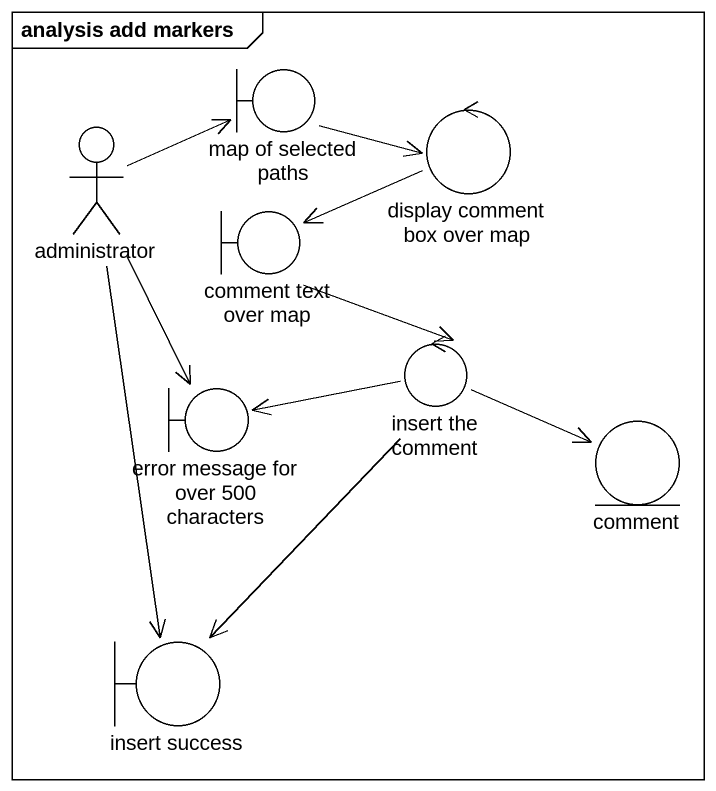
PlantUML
@startuml
mainframe analysis add markers
boundary "map of selected paths" as map_of_selected_paths
control "display comment box over map" as display_comment_box_over_map
actor administrator
boundary "comment text over map" as comment_text_over_map
control "insert the comment" as insert_the_comment
boundary "error message for over 500 characters" as error_message_for_over_500
entity comment
boundary "insert success" as insert_success
map_of_selected_paths -right-> display_comment_box_over_map
display_comment_box_over_map -left-> comment_text_over_map
administrator -right-> map_of_selected_paths
administrator --> error_message_for_over_500
administrator --> insert_success
comment_text_over_map --> insert_the_comment
insert_the_comment -left-> error_message_for_over_500
insert_the_comment -right-> comment
insert_the_comment --> insert_success
@enduml
